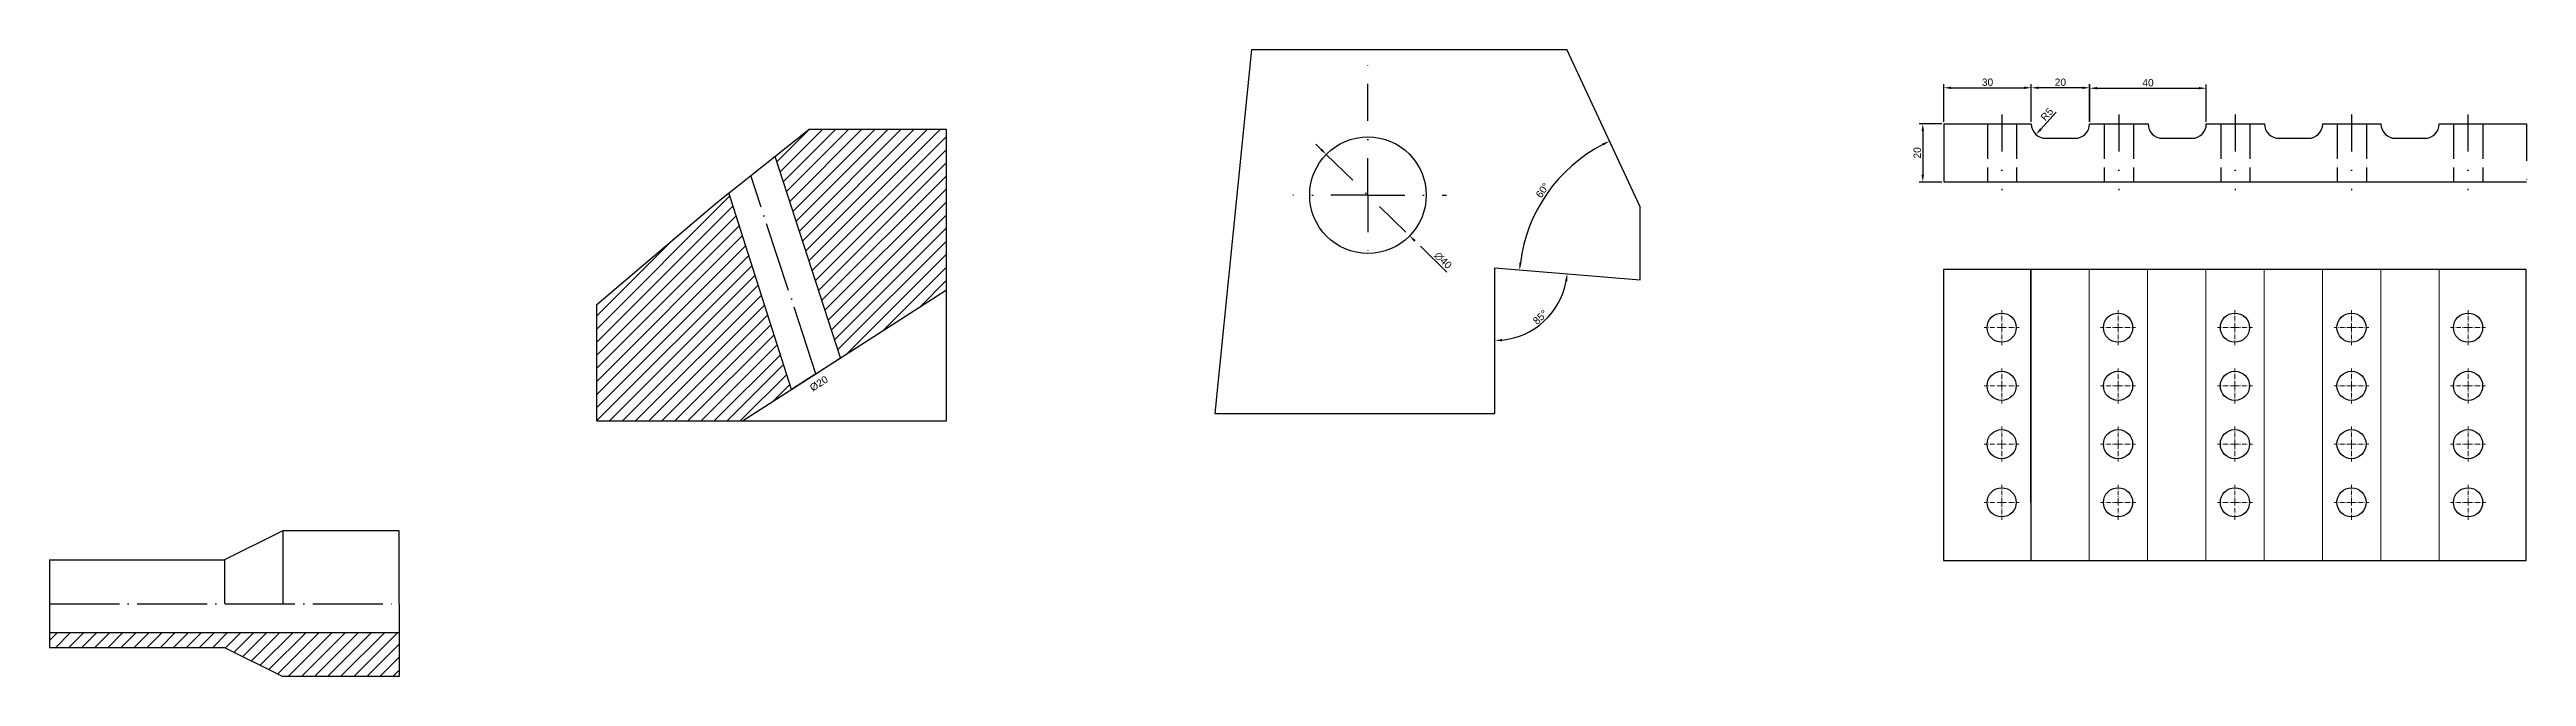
# Model space of a CAD drawing. Header units: millimetres. Extents: x 50 to 900, y 60 to 275.
import ezdxf

# ---------------------------------------------------------------- set-up
doc = ezdxf.new("R2010")
doc.units = ezdxf.units.MM
for name, pattern in [('ACAD_ISO02W100', [15, 12, -3]), ('ACAD_ISO04W100', [30, 24, -3, 0, -3]), ('ACAD_ISO10W100', [18, 12, -3, 0, -3]), ('DASHDOT', [25.4, 12.7, -6.35, 0, -6.35])]:
    doc.linetypes.add(name, pattern=pattern)
doc.styles.get("Standard").update_dxf_attribs({"font": 'arial.ttf'})
doc.dimstyles.new('ISO-25', dxfattribs={"dimtxt": 2.5, "dimasz": 2.5, "dimexe": 1.25, "dimexo": 0.625, "dimtad": 1, "dimtxsty": 'Standard', "dimcen": 2.5, "dimadec": 0, "dimazin": 0, "dimtfac": 1, "dimtmove": 0, "dimatfit": 3, "dimfxl": 1, "dimarcsym": 0})

# ---------------------------------------------------------------- blocks, each defined once
blk = doc.blocks.new('*D13')
at = {"color": 0, "lineweight": -2, "transparency": 16777216}
blk.add_arc((607.91, 195.46), 53.54, 117.55297, 172.66996, dxfattribs=at)
at = {"color": 0, "transparency": 16777216}
for points in [[(582.96, 243.3), (583.33, 242.55), (585.39, 244.03)], [(555.22, 202.25), (554.4, 202.33), (554.55, 199.8)]]:
    blk.add_solid(points, dxfattribs=at)
at = {"layer": 'Defpoints', "color": 0, "transparency": 16777216}
for p in [(570.8, 275.5), (570.03, 233.29), (595.87, 221.44), (546.03, 200.5), (595.87, 196.44)]:
    blk.add_point(p, dxfattribs=at)
at = {"color": 0, "transparency": 16777216, "insert": (562.44, 227.17), "char_height": 2.5, "attachment_point": 5, "rotation": 55.11146}
blk.add_mtext('60°', dxfattribs=at)
blk = doc.blocks.new('*D14')
at = {"color": 0, "lineweight": -2, "transparency": 16777216}
blk.add_arc((546.03, 200.5), 24.91, 275.75162, 349.59395, dxfattribs=at)
at = {"color": 0, "transparency": 16777216}
for points in [[(570.12, 196.05), (570.95, 195.94), (570.86, 198.47)], [(548.55, 175.29), (548.51, 176.12), (546.03, 175.58)]]:
    blk.add_solid(points, dxfattribs=at)
at = {"layer": 'Defpoints', "color": 0, "transparency": 16777216}
for p in [(546.03, 200.5), (546.03, 200.5), (595.87, 196.44), (557.9, 178.59), (546.03, 150.5)]:
    blk.add_point(p, dxfattribs=at)
at = {"color": 0, "transparency": 16777216, "insert": (561.63, 183.58), "char_height": 2.5, "attachment_point": 5, "rotation": 42.67279}
blk.add_mtext('85°', dxfattribs=at)
blk = doc.blocks.new('*D15')
at = {"color": 0, "linetype": 'DASHDOT', "lineweight": -2, "transparency": 16777216}
for p, q in [((486.43, 241.21), (484.64, 242.96)), ((488.22, 239.47), (516.84, 211.53)), ((529.61, 199.06), (518.63, 209.78))]:
    blk.add_line(p, q, dxfattribs=at)
at = {"color": 0, "linetype": 'DASHDOT', "transparency": 16777216}
for points in [[(486.72, 241.51), (486.14, 240.91), (488.22, 239.47)], [(518.92, 210.08), (518.34, 209.48), (516.84, 211.53)]]:
    blk.add_solid(points, dxfattribs=at)
at = {"layer": 'Defpoints', "color": 0, "linetype": 'DASHDOT', "transparency": 16777216}
for p in [(488.22, 239.47), (516.84, 211.53)]:
    blk.add_point(p, dxfattribs=at)
at = {"color": 0, "linetype": 'DASHDOT', "transparency": 16777216, "insert": (528.29, 203.11), "char_height": 2.5, "attachment_point": 5, "rotation": 315.69614}
blk.add_mtext('∅40', dxfattribs=at)
blk = doc.blocks.new('*D16')
at = {"color": 0, "lineweight": -2, "transparency": 16777216}
blk.add_line((738.66, 253.93), (733.41, 248.17), dxfattribs=at)
at = {"color": 0, "transparency": 16777216}
blk.add_solid([(733.1, 248.45), (733.72, 247.88), (731.73, 246.32)], dxfattribs=at)
at = {"layer": 'Defpoints', "color": 0, "transparency": 16777216}
for p in [(735.1, 250.01), (731.73, 246.32)]:
    blk.add_point(p, dxfattribs=at)
at = {"color": 0, "transparency": 16777216, "insert": (735.48, 253.25), "char_height": 2.5, "attachment_point": 5, "rotation": 47.70288}
blk.add_mtext('R5', dxfattribs=at)
blk = doc.blocks.new('*D17')
at = {"color": 0, "lineweight": -2, "transparency": 16777216}
for p, q in [((699.47, 250.01), (691.64, 250.01)), ((692.89, 247.51), (692.89, 232.51)), ((699.47, 230.01), (691.64, 230.01))]:
    blk.add_line(p, q, dxfattribs=at)
at = {"color": 0, "transparency": 16777216}
for points in [[(692.47, 247.51), (693.31, 247.51), (692.89, 250.01)], [(692.47, 232.51), (693.31, 232.51), (692.89, 230.01)]]:
    blk.add_solid(points, dxfattribs=at)
at = {"layer": 'Defpoints', "color": 0, "transparency": 16777216}
for p in [(700.1, 250.01), (692.89, 230.01), (700.1, 230.01)]:
    blk.add_point(p, dxfattribs=at)
at = {"color": 0, "transparency": 16777216, "insert": (690.99, 240.01), "char_height": 2.5, "attachment_point": 5, "rotation": 90}
blk.add_mtext('20', dxfattribs=at)
blk = doc.blocks.new('*D18')
at = {"color": 0, "lineweight": -2, "transparency": 16777216}
for p, q in [((700.1, 250.64), (700.1, 263.61)), ((730.1, 250.64), (730.1, 263.61)), ((702.6, 262.36), (727.6, 262.36))]:
    blk.add_line(p, q, dxfattribs=at)
at = {"color": 0, "transparency": 16777216}
for points in [[(702.6, 262.77), (702.6, 261.94), (700.1, 262.36)], [(727.6, 262.77), (727.6, 261.94), (730.1, 262.36)]]:
    blk.add_solid(points, dxfattribs=at)
at = {"layer": 'Defpoints', "color": 0, "transparency": 16777216}
for p in [(730.1, 262.36), (700.1, 250.01), (730.1, 250.01)]:
    blk.add_point(p, dxfattribs=at)
at = {"color": 0, "transparency": 16777216, "insert": (715.1, 264.26), "char_height": 2.5, "attachment_point": 5}
blk.add_mtext('30', dxfattribs=at)
blk = doc.blocks.new('*D19')
at = {"color": 0, "lineweight": -2, "transparency": 16777216}
for p, q in [((730.1, 250.64), (730.1, 263.61)), ((750.1, 250.64), (750.1, 263.61)), ((747.6, 262.36), (732.6, 262.36))]:
    blk.add_line(p, q, dxfattribs=at)
at = {"color": 0, "transparency": 16777216}
for points in [[(732.6, 262.77), (732.6, 261.94), (730.1, 262.36)], [(747.6, 262.77), (747.6, 261.94), (750.1, 262.36)]]:
    blk.add_solid(points, dxfattribs=at)
at = {"layer": 'Defpoints', "color": 0, "transparency": 16777216}
for p in [(730.1, 262.36), (730.1, 250.01), (750.1, 250.01)]:
    blk.add_point(p, dxfattribs=at)
at = {"color": 0, "transparency": 16777216, "insert": (740.1, 264.26), "char_height": 2.5, "attachment_point": 5}
blk.add_mtext('20', dxfattribs=at)
blk = doc.blocks.new('*D20')
at = {"color": 0, "lineweight": -2, "transparency": 16777216}
for p, q in [((750.17, 250.64), (750.17, 263.46)), ((790.17, 250.64), (790.17, 263.46)), ((752.67, 262.21), (787.67, 262.21))]:
    blk.add_line(p, q, dxfattribs=at)
at = {"color": 0, "transparency": 16777216}
for points in [[(752.67, 262.63), (752.67, 261.79), (750.17, 262.21)], [(787.67, 262.63), (787.67, 261.79), (790.17, 262.21)]]:
    blk.add_solid(points, dxfattribs=at)
at = {"layer": 'Defpoints', "color": 0, "transparency": 16777216}
for p in [(790.17, 262.21), (750.17, 250.01), (790.17, 250.01)]:
    blk.add_point(p, dxfattribs=at)
at = {"color": 0, "transparency": 16777216, "insert": (770.17, 264.11), "char_height": 2.5, "attachment_point": 5}
blk.add_mtext('40', dxfattribs=at)

msp = doc.modelspace()

# ---------------------------------------------------------------- hatches: boundary and pattern name
h = msp.add_hatch()
h.set_pattern_fill('ANSI31', color=256)
h.paths.add_polyline_path([(283.288, 226.31), (278.976, 222.904), (237.908, 187.987), (237.908, 147.987), (287.908, 147.987), (304.731, 158.802)])
h.paths.add_polyline_path([(357.908, 247.987), (310.725, 247.987), (299.114, 238.814), (321.555, 169.617), (357.908, 192.987)])
h = msp.add_hatch()
h.set_pattern_fill('ANSI31', color=256)
h.paths.add_polyline_path([(170.185, 75.252), (50.185, 75.252), (50.185, 70.252), (110.185, 70.252), (130.185, 60.252), (170.185, 60.252)])

# ---------------------------------------------------------------- linework, layer by layer
for p, q in [((462.53, 275.496), (450.03, 150.496)), ((462.53, 275.496), (502.53, 275.496)), ((502.53, 275.496), (570.799, 275.496)), ((595.865, 221.439), (570.799, 275.496)), ((278.976, 222.904), (310.725, 247.987)), ((357.908, 247.987), (310.725, 247.987)), ((357.908, 192.987), (357.908, 247.987)), ((700.095, 250.014), (700.095, 230.014)), ((321.555, 169.617), (299.114, 238.814)), ((735.095, 245.014), (745.095, 245.014)), ((775.17, 245.014), (785.17, 245.014)), ((815.106, 245.014), (825.106, 245.014)), ((855.08, 245.014), (865.08, 245.014)), ((700.095, 230.014), (900.005, 230.014)), ((237.908, 187.987), (278.976, 222.904)), ((304.731, 158.802), (283.288, 226.31)), ((595.865, 196.439), (595.865, 221.439)), ((546.03, 150.496), (546.03, 200.496)), ((546.03, 200.496), (595.865, 196.439)), ((699.955, 200.023), (699.955, 100.023)), ((899.955, 200.023), (699.955, 200.023)), ((729.955, 120.023), (729.955, 200.023)), ((729.955, 200.023), (729.955, 100.023)), ((899.955, 100.023), (899.955, 200.023)), ((237.908, 147.987), (237.908, 187.987)), ((287.908, 147.987), (357.908, 192.987)), ((357.908, 147.987), (357.908, 192.987)), ((287.908, 147.987), (313.143, 164.21)), ((313.143, 164.21), (304.731, 158.802)), ((313.143, 164.21), (321.555, 169.617)), ((237.908, 147.987), (287.908, 147.987)), ((287.908, 147.987), (357.908, 147.987)), ((450.03, 150.496), (546.03, 150.496)), ((130.185, 110.252), (110.185, 100.252)), ((170.185, 110.252), (130.185, 110.252)), ((130.185, 110.252), (130.185, 85.252)), ((170.185, 85.252), (170.185, 110.252)), ((50.185, 100.252), (110.185, 100.252)), ((50.185, 100.252), (50.185, 70.252)), ((50.185, 100.252), (50.185, 85.252)), ((110.185, 100.252), (110.185, 85.252)), ((699.955, 100.023), (899.955, 100.023)), ((699.955, 100.023), (719.955, 100.023)), ((170.185, 85.252), (170.185, 60.252)), ((170.185, 85.252), (170.185, 80.252)), ((170.185, 85.252), (170.185, 75.252)), ((170.185, 75.252), (50.185, 75.252)), ((50.185, 70.252), (110.185, 70.252)), ((110.185, 70.252), (130.185, 60.252)), ((170.185, 60.252), (130.185, 60.252))]:
    msp.add_line(p, q)
at = {"linetype": 'DASHDOT'}
for p, q in [((502.53, 225.496), (502.53, 275.496)), ((700.095, 250.014), (710.095, 250.014)), ((710.095, 250.014), (715.095, 250.014)), ((715.095, 250.014), (720.095, 250.014)), ((725.095, 250.014), (730.095, 250.014)), ((750.17, 250.014), (755.17, 250.014)), ((755.17, 250.014), (760.17, 250.014)), ((765.17, 250.014), (770.17, 250.014)), ((790.106, 250.014), (795.106, 250.014)), ((795.106, 250.014), (800.106, 250.014)), ((805.106, 250.014), (810.106, 250.014)), ((830.08, 250.014), (835.08, 250.014)), ((835.08, 250.014), (840.08, 250.014)), ((845.08, 250.014), (850.08, 250.014)), ((870.005, 250.014), (875.005, 250.014)), ((875.005, 250.014), (880.005, 250.014)), ((885.005, 250.014), (890.005, 250.014)), ((890.005, 250.014), (900.005, 250.014)), ((900.005, 250.014), (900.005, 230.014)), ((502.53, 225.496), (476.756, 225.496)), ((502.53, 225.496), (502.53, 200.028)), ((502.53, 225.496), (529.422, 225.496))]:
    msp.add_line(p, q, dxfattribs=at)
at = {"linetype": 'ACAD_ISO02W100'}
for p, q in [((715.095, 250.014), (715.095, 230.014)), ((715.095, 250.014), (725.095, 250.014)), ((725.095, 250.014), (725.095, 230.014)), ((755.17, 250.014), (755.17, 230.014)), ((755.17, 250.014), (765.17, 250.014)), ((765.17, 250.014), (765.17, 230.014)), ((795.106, 250.014), (795.106, 230.014)), ((795.106, 250.014), (805.106, 250.014)), ((805.106, 250.014), (805.106, 230.014)), ((835.08, 250.014), (835.08, 230.014)), ((835.08, 250.014), (845.08, 250.014)), ((845.08, 250.014), (845.08, 230.014)), ((875.005, 250.014), (875.005, 230.014)), ((875.005, 250.014), (885.005, 250.014)), ((885.005, 250.014), (885.005, 230.014))]:
    msp.add_line(p, q, dxfattribs=at)
at = {"color": 152, "linetype": 'DASHDOT', "true_color": 0x2776bb}
for p, q in [((720.031, 253.146), (720.031, 227.192)), ((760.105, 253.146), (760.105, 227.192)), ((800.042, 253.146), (800.042, 227.192)), ((840.016, 253.146), (840.016, 227.192)), ((879.941, 253.146), (879.941, 227.192))]:
    msp.add_line(p, q, dxfattribs=at)
at = {"linetype": 'ACAD_ISO04W100'}
for p, q in [((313.143, 164.21), (290.75, 232.206)), ((50.185, 85.252), (170.185, 85.252))]:
    msp.add_line(p, q, dxfattribs=at)
at = {"lineweight": 13, "ltscale": 0.13}
for p, q in [((749.955, 100.023), (749.955, 200.023)), ((749.955, 200.023), (769.955, 200.023)), ((769.955, 200.023), (769.955, 100.023)), ((790.045, 100.023), (790.045, 200.023)), ((810.045, 200.023), (810.045, 100.023)), ((830.038, 100.023), (830.038, 200.023)), ((850.038, 200.023), (850.038, 100.023)), ((870.033, 100.023), (870.033, 200.023)), ((729.955, 100.023), (749.955, 100.023))]:
    msp.add_line(p, q, dxfattribs=at)
at = {"color": 5, "linetype": 'ACAD_ISO10W100', "lineweight": 13, "ltscale": 0.13}
for p, q in [((719.955, 180.023), (713.955, 180.023)), ((719.955, 180.023), (719.955, 186.023)), ((719.955, 180.023), (725.955, 180.023)), ((719.955, 180.023), (719.955, 174.023)), ((759.892, 180.023), (753.892, 180.023)), ((759.892, 180.023), (759.892, 186.023)), ((759.892, 180.023), (765.892, 180.023)), ((759.892, 180.023), (759.892, 174.023)), ((799.982, 180.023), (793.982, 180.023)), ((799.982, 180.023), (799.982, 186.023)), ((799.982, 180.023), (805.982, 180.023)), ((799.982, 180.023), (799.982, 174.023)), ((839.975, 180.023), (833.975, 180.023)), ((839.975, 180.023), (839.975, 186.023)), ((839.975, 180.023), (845.975, 180.023)), ((839.975, 180.023), (839.975, 174.023)), ((879.97, 180.023), (873.97, 180.023)), ((879.97, 180.023), (879.97, 186.023)), ((879.97, 180.023), (885.97, 180.023)), ((879.97, 180.023), (879.97, 174.023)), ((719.955, 160.023), (719.955, 166.023)), ((759.892, 160.023), (759.892, 166.023)), ((799.982, 160.023), (799.982, 166.023)), ((839.975, 160.023), (839.975, 166.023)), ((879.97, 160.023), (879.97, 166.023)), ((719.955, 160.023), (713.955, 160.023)), ((719.955, 160.023), (725.955, 160.023)), ((719.955, 160.023), (719.955, 154.023)), ((759.892, 160.023), (753.892, 160.023)), ((759.892, 160.023), (765.892, 160.023)), ((759.892, 160.023), (759.892, 154.023)), ((799.982, 160.023), (793.982, 160.023)), ((799.982, 160.023), (805.982, 160.023)), ((799.982, 160.023), (799.982, 154.023)), ((839.975, 160.023), (833.975, 160.023)), ((839.975, 160.023), (845.975, 160.023)), ((839.975, 160.023), (839.975, 154.023)), ((879.97, 160.023), (873.97, 160.023)), ((879.97, 160.023), (885.97, 160.023)), ((879.97, 160.023), (879.97, 154.023)), ((719.955, 140.023), (719.955, 146.023)), ((759.892, 140.023), (759.892, 146.023)), ((799.982, 140.023), (799.982, 146.023)), ((839.975, 140.023), (839.975, 146.023)), ((879.97, 140.023), (879.97, 146.023)), ((719.955, 140.023), (713.955, 140.023)), ((719.955, 140.023), (725.955, 140.023)), ((719.955, 140.023), (719.955, 134.023)), ((759.892, 140.023), (753.892, 140.023)), ((759.892, 140.023), (765.892, 140.023)), ((759.892, 140.023), (759.892, 134.023)), ((799.982, 140.023), (793.982, 140.023)), ((799.982, 140.023), (805.982, 140.023)), ((799.982, 140.023), (799.982, 134.023)), ((839.975, 140.023), (833.975, 140.023)), ((839.975, 140.023), (845.975, 140.023)), ((839.975, 140.023), (839.975, 134.023)), ((879.97, 140.023), (873.97, 140.023)), ((879.97, 140.023), (885.97, 140.023)), ((879.97, 140.023), (879.97, 134.023)), ((719.955, 120.023), (713.955, 120.023)), ((719.955, 120.023), (719.955, 126.023)), ((719.955, 120.023), (725.955, 120.023)), ((719.955, 120.023), (719.955, 114.023)), ((759.892, 120.023), (753.892, 120.023)), ((759.892, 120.023), (759.892, 126.023)), ((759.892, 114.054), (759.892, 120.054)), ((759.892, 120.023), (765.892, 120.023)), ((799.982, 120.023), (793.982, 120.023)), ((799.982, 120.023), (799.982, 126.023)), ((799.982, 114.054), (799.982, 120.054)), ((799.982, 120.023), (805.982, 120.023)), ((839.975, 120.023), (833.975, 120.023)), ((839.975, 120.023), (839.975, 126.023)), ((839.975, 114.054), (839.975, 120.054)), ((839.975, 120.023), (845.975, 120.023)), ((879.97, 120.023), (873.97, 120.023)), ((879.97, 120.023), (879.97, 126.023)), ((879.97, 114.054), (879.97, 120.054)), ((879.97, 120.023), (885.97, 120.023))]:
    msp.add_line(p, q, dxfattribs=at)
for centre, radius in [((502.53, 225.496), 20), ((719.955, 180.023), 5), ((759.892, 180.023), 5), ((799.982, 180.023), 5), ((839.975, 180.023), 5), ((879.97, 180.023), 5), ((719.955, 160.023), 5), ((759.892, 160.023), 5), ((799.982, 160.023), 5), ((839.975, 160.023), 5), ((879.97, 160.023), 5), ((719.955, 140.023), 5), ((759.892, 140.023), 5), ((799.982, 140.023), 5), ((839.975, 140.023), 5), ((879.97, 140.023), 5), ((719.955, 120.023), 5), ((759.892, 120.023), 5), ((799.982, 120.023), 5), ((839.975, 120.023), 5), ((879.97, 120.023), 5)]:
    msp.add_circle(centre, radius)
for centre, start, end in [((735.095, 250.014), 180, 270), ((745.095, 250.014), 270, 0), ((775.17, 250.014), 180, 270), ((785.17, 250.014), 270, 0), ((815.106, 250.014), 180, 270), ((825.106, 250.014), 270, 0), ((855.08, 250.014), 180, 270), ((865.08, 250.014), 270, 0)]:
    msp.add_arc(centre, 5, start, end)

# ---------------------------------------------------------------- texts
at = {"insert": (310.681, 160.111), "char_height": 2.5, "attachment_point": 1, "rotation": 32.735226}
msp.add_mtext_dynamic_manual_height_columns('\\pxt10;%%C20', width=2.5, gutter_width=12.5, heights=[3.951], dxfattribs=at)

# ---------------------------------------------------------------- dimensions: what is measured, and where the dimension line sits
for base, line1, line2, picture, middle in [((570.032, 233.295), ((546.03, 200.496), (595.865, 196.439)), ((595.865, 221.439), (570.799, 275.496)), '*D13', (562.436, 227.17)), ((557.899, 178.59), ((546.03, 150.496), (546.03, 200.496)), ((546.03, 200.496), (595.865, 196.439)), '*D14', (561.629, 183.576))]:
    dim = msp.add_angular_dim_2l(base=base, line1=line1, line2=line2, dimstyle='ISO-25')
    dim.commit()
    dim.dimension.update_dxf_attribs({"geometry": picture, "text_midpoint": middle})
for base, p1, p2, picture, middle in [((730.095, 262.356), (700.095, 250.014), (730.095, 250.014), '*D18', (715.095, 264.258)), ((730.095, 262.356), (750.095, 250.014), (730.095, 250.014), '*D19', (740.095, 264.257)), ((790.17, 262.212), (750.17, 250.014), (790.17, 250.014), '*D20', (770.17, 264.113))]:
    dim = msp.add_linear_dim(base=base, p1=p1, p2=p2, dimstyle='ISO-25')
    dim.commit()
    dim.dimension.update_dxf_attribs({"geometry": picture, "text_midpoint": middle})
dim = msp.add_radius_dim(center=(735.095, 250.014), mpoint=(731.73, 246.316), dimstyle='ISO-25')
dim.commit()
dim.dimension.update_dxf_attribs({"geometry": '*D16', "text_midpoint": (736.879, 251.975), "dimtype": 164})
dim = msp.add_linear_dim(base=(692.889, 230.014), p1=(700.095, 250.014), p2=(700.095, 230.014), angle=90, dimstyle='ISO-25')
dim.commit()
dim.dimension.update_dxf_attribs({"geometry": '*D17', "text_midpoint": (690.988, 240.014)})
at = {"linetype": 'DASHDOT'}
dim = msp.add_diameter_dim_2p(p1=(488.217, 239.466), p2=(516.843, 211.527), dimstyle='ISO-25', dxfattribs=at)
dim.commit()
dim.dimension.update_dxf_attribs({"geometry": '*D15', "text_midpoint": (526.914, 201.698), "dimtype": 163})

doc.saveas('drawing.dxf')
